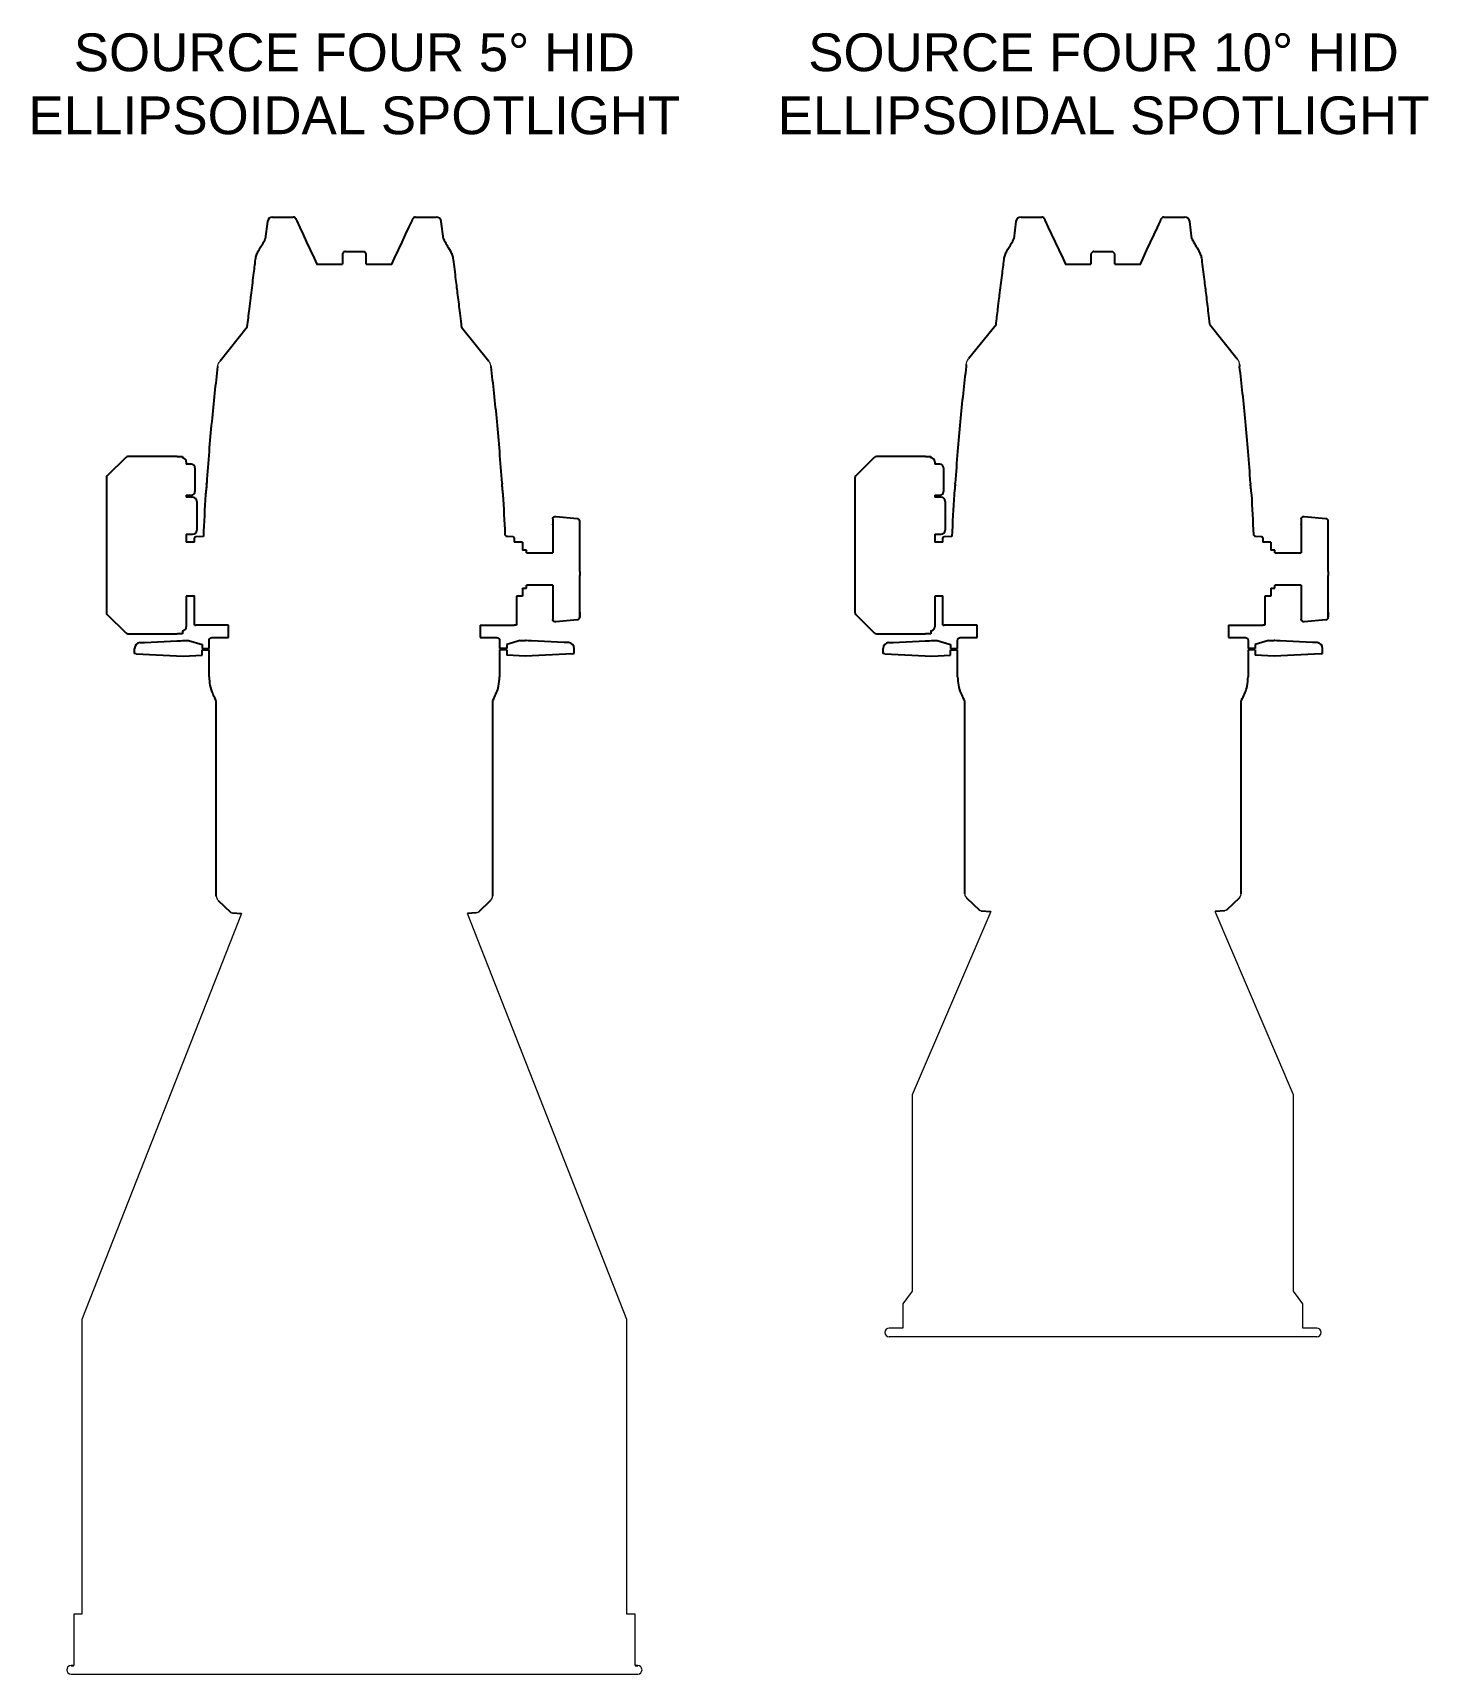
# Model space of a CAD drawing. Header units: inches. Extents: x 0 to 310, y 0 to 246.
# Drawn here: x 62.74 to 95.02, y 91.76 to 129.75 of the extents above; entities that cross this region are included whole.
import ezdxf

# ---------------------------------------------------------------- set-up
doc = ezdxf.new("R2010")
doc.units = ezdxf.units.IN
doc.header["$MEASUREMENT"] = 0
doc.linetypes.add('SLD-Solid', pattern=[0])
doc.layers.add('TEXT', color=1, linetype='Continuous')
doc.styles.add('ARIAL', font='arial.ttf')

msp = doc.modelspace()

# ---------------------------------------------------------------- linework, layer by layer
for p, q in [((68.168, 125.383), (68.118, 124.979)), ((68.287, 125.488), (68.765, 125.488)), ((71.591, 125.488), (72.069, 125.488)), ((72.237, 124.979), (72.188, 125.383)), ((85.486, 125.383), (85.436, 124.979)), ((85.605, 125.488), (86.083, 125.488)), ((88.909, 125.488), (89.386, 125.488)), ((89.555, 124.979), (89.506, 125.383)), ((69.953, 124.688), (69.903, 124.638)), ((69.903, 124.638), (69.903, 124.4)), ((69.97, 124.688), (69.953, 124.688)), ((69.953, 124.688), (69.953, 124.688)), ((69.97, 124.688), (70.403, 124.688)), ((70.453, 124.638), (70.403, 124.688)), ((70.453, 124.4), (70.453, 124.638)), ((87.271, 124.688), (87.221, 124.638)), ((87.221, 124.638), (87.221, 124.4)), ((87.288, 124.688), (87.271, 124.688)), ((87.288, 124.688), (87.721, 124.688)), ((87.771, 124.638), (87.721, 124.688)), ((87.771, 124.4), (87.771, 124.638)), ((67.699, 122.935), (67.071, 122.154)), ((67.699, 122.935), (67.7, 122.945)), ((72.658, 122.937), (73.288, 122.154)), ((85.024, 122.996), (84.389, 122.206)), ((89.967, 123), (90.606, 122.206)), ((84.335, 122.078), (84.333, 122.028)), ((90.66, 122.078), (90.659, 122.028)), ((64.888, 119.923), (64.46, 119.495)), ((66.075, 119.943), (64.937, 119.943)), ((66.075, 119.943), (66.2, 119.943)), ((66.2, 119.943), (66.2, 119.913)), ((66.29, 119.823), (66.29, 119.766)), ((66.41, 119.766), (66.29, 119.766)), ((66.49, 119.686), (66.49, 119.568)), ((82.206, 119.923), (81.778, 119.495)), ((83.393, 119.943), (82.255, 119.943)), ((83.393, 119.943), (83.518, 119.943)), ((83.518, 119.943), (83.518, 119.913)), ((83.608, 119.823), (83.608, 119.766)), ((83.728, 119.766), (83.608, 119.766)), ((83.808, 119.686), (83.808, 119.568)), ((64.44, 119.446), (64.44, 116.341)), ((66.49, 119.568), (66.49, 119.253)), ((66.76, 119.308), (66.762, 119.327)), ((73.594, 119.327), (73.596, 119.308)), ((81.758, 119.446), (81.758, 116.341)), ((83.808, 119.568), (83.808, 119.253)), ((84.078, 119.308), (84.079, 119.327)), ((90.912, 119.327), (90.913, 119.308)), ((66.29, 119.051), (66.41, 119.051)), ((66.29, 119.051), (66.29, 119.003)), ((66.434, 119.003), (66.29, 119.003)), ((66.49, 119.253), (66.49, 119.131)), ((83.608, 119.051), (83.728, 119.051)), ((83.608, 119.051), (83.608, 119.003)), ((83.752, 119.003), (83.608, 119.003)), ((83.808, 119.253), (83.808, 119.131)), ((66.53, 118.907), (66.53, 118.768)), ((66.53, 118.768), (66.53, 118.39)), ((74.837, 118.557), (75.337, 118.506)), ((83.848, 118.907), (83.848, 118.768)), ((83.848, 118.768), (83.848, 118.39)), ((92.155, 118.557), (92.655, 118.506)), ((66.53, 118.39), (66.53, 118.241)), ((74.769, 118.503), (74.769, 118.365)), ((74.769, 118.365), (74.769, 117.713)), ((75.394, 118.339), (75.394, 118.448)), ((75.394, 117.283), (75.394, 118.339)), ((83.848, 118.39), (83.848, 118.241)), ((92.087, 118.503), (92.087, 118.365)), ((92.087, 118.365), (92.087, 117.713)), ((92.712, 118.339), (92.712, 118.448)), ((92.712, 117.283), (92.712, 118.339)), ((66.29, 118.145), (66.434, 118.145)), ((66.29, 118.145), (66.29, 117.963)), ((66.29, 118.021), (66.29, 118.021)), ((66.29, 118.021), (66.29, 117.963)), ((66.478, 117.963), (66.29, 117.963)), ((66.686, 118.092), (66.507, 118.089)), ((73.848, 118.089), (73.72, 118.091)), ((73.878, 118.059), (73.878, 117.963)), ((74.066, 117.963), (73.878, 117.963)), ((74.066, 117.963), (74.066, 117.776)), ((74.144, 117.776), (74.066, 117.776)), ((74.16, 117.776), (74.144, 117.776)), ((74.16, 117.713), (74.16, 117.776)), ((83.608, 118.145), (83.752, 118.145)), ((83.608, 118.145), (83.608, 117.963)), ((83.608, 118.021), (83.608, 118.021)), ((83.608, 118.021), (83.608, 117.963)), ((83.796, 117.963), (83.608, 117.963)), ((84.003, 118.092), (83.825, 118.089)), ((91.166, 118.089), (91.038, 118.091)), ((91.196, 118.059), (91.196, 117.963)), ((91.384, 117.963), (91.196, 117.963)), ((91.384, 117.963), (91.384, 117.776)), ((91.462, 117.776), (91.384, 117.776)), ((91.478, 117.776), (91.462, 117.776)), ((91.478, 117.713), (91.478, 117.776)), ((74.16, 117.713), (74.769, 117.713)), ((91.478, 117.713), (92.087, 117.713)), ((75.394, 117.283), (75.394, 117.192)), ((75.394, 116.229), (75.394, 117.192)), ((92.712, 117.283), (92.712, 117.192)), ((92.712, 116.229), (92.712, 117.192)), ((66.29, 116.713), (66.29, 116.003)), ((66.478, 116.713), (66.29, 116.713)), ((66.478, 116.038), (66.478, 116.713)), ((74.066, 116.713), (73.926, 116.713)), ((73.926, 116.713), (73.926, 116.038)), ((74.066, 116.901), (74.144, 116.901)), ((74.066, 116.901), (74.066, 116.713)), ((74.144, 116.901), (74.16, 116.901)), ((74.144, 116.901), (74.144, 116.901)), ((74.16, 116.901), (74.16, 116.963)), ((74.769, 116.963), (74.16, 116.963)), ((74.769, 116.963), (74.769, 116.174)), ((83.608, 116.713), (83.608, 116.003)), ((83.796, 116.713), (83.608, 116.713)), ((83.796, 116.038), (83.796, 116.713)), ((91.384, 116.713), (91.244, 116.713)), ((91.244, 116.713), (91.244, 116.038)), ((91.384, 116.901), (91.462, 116.901)), ((91.384, 116.901), (91.384, 116.713)), ((91.462, 116.901), (91.478, 116.901)), ((91.462, 116.901), (91.462, 116.901)), ((91.478, 116.901), (91.478, 116.963)), ((92.087, 116.963), (91.478, 116.963)), ((92.087, 116.963), (92.087, 116.174)), ((64.46, 116.291), (64.888, 115.864)), ((75.394, 116.338), (75.394, 116.229)), ((81.778, 116.291), (82.206, 115.864)), ((92.712, 116.338), (92.712, 116.229)), ((66.2, 115.913), (66.2, 115.843)), ((66.478, 116.038), (66.507, 116.038)), ((67.268, 116.038), (66.507, 116.038)), ((67.268, 115.753), (67.268, 116.038)), ((73.088, 116.038), (73.878, 116.038)), ((73.088, 116.038), (73.088, 115.753)), ((73.926, 116.038), (73.878, 116.038)), ((75.338, 116.167), (74.837, 116.119)), ((83.518, 115.913), (83.518, 115.843)), ((83.796, 116.038), (83.825, 116.038)), ((84.586, 116.038), (83.825, 116.038)), ((84.586, 115.753), (84.586, 116.038)), ((90.406, 116.038), (91.196, 116.038)), ((90.406, 116.038), (90.406, 115.753)), ((91.244, 116.038), (91.196, 116.038)), ((92.656, 116.167), (92.155, 116.119)), ((64.937, 115.843), (66.075, 115.843)), ((65.093, 115.383), (65.093, 115.502)), ((65.221, 115.637), (65.325, 115.642)), ((65.325, 115.642), (66.077, 115.682)), ((66.2, 115.843), (66.075, 115.843)), ((66.343, 115.688), (66.653, 115.595)), ((66.653, 115.595), (66.653, 115.502)), ((66.653, 115.502), (66.818, 115.502)), ((66.818, 115.502), (66.818, 115.691)), ((66.877, 115.753), (67.268, 115.753)), ((73.088, 115.753), (73.479, 115.753)), ((73.538, 115.691), (73.538, 115.502)), ((73.703, 115.502), (73.538, 115.502)), ((74.013, 115.688), (73.703, 115.595)), ((73.703, 115.595), (73.703, 115.502)), ((75.031, 115.642), (74.279, 115.682)), ((75.135, 115.637), (75.031, 115.642)), ((75.263, 115.383), (75.263, 115.502)), ((82.255, 115.843), (83.393, 115.843)), ((82.411, 115.383), (82.411, 115.502)), ((82.539, 115.637), (82.643, 115.642)), ((82.643, 115.642), (83.394, 115.682)), ((83.518, 115.843), (83.393, 115.843)), ((83.661, 115.688), (83.971, 115.595)), ((83.971, 115.595), (83.971, 115.502)), ((83.971, 115.502), (84.136, 115.502)), ((84.136, 115.502), (84.136, 115.691)), ((84.195, 115.753), (84.586, 115.753)), ((90.406, 115.753), (90.797, 115.753)), ((90.856, 115.691), (90.856, 115.502)), ((91.021, 115.502), (90.856, 115.502)), ((91.331, 115.688), (91.021, 115.595)), ((91.021, 115.595), (91.021, 115.502)), ((92.349, 115.642), (91.597, 115.682)), ((92.453, 115.637), (92.349, 115.642)), ((92.581, 115.383), (92.581, 115.502)), ((65.13, 115.381), (65.093, 115.383)), ((65.13, 115.381), (66.217, 115.324)), ((66.217, 115.324), (66.653, 115.349)), ((66.653, 115.472), (66.818, 115.472)), ((66.653, 115.349), (66.653, 115.472)), ((66.818, 114.844), (66.818, 115.472)), ((73.703, 115.472), (73.538, 115.472)), ((73.538, 115.472), (73.538, 114.844)), ((73.703, 115.472), (73.703, 115.349)), ((74.139, 115.324), (73.703, 115.349)), ((75.226, 115.381), (74.139, 115.324)), ((75.226, 115.381), (75.263, 115.383)), ((82.448, 115.381), (82.411, 115.383)), ((82.448, 115.381), (83.535, 115.324)), ((83.535, 115.324), (83.971, 115.349)), ((83.971, 115.472), (84.136, 115.472)), ((83.971, 115.349), (83.971, 115.472)), ((84.136, 114.844), (84.136, 115.472)), ((91.021, 115.472), (90.856, 115.472)), ((90.856, 115.472), (90.856, 114.844)), ((91.021, 115.472), (91.021, 115.349)), ((91.457, 115.324), (91.021, 115.349)), ((92.544, 115.381), (91.457, 115.324)), ((92.544, 115.381), (92.581, 115.383)), ((66.975, 114.305), (66.952, 114.344)), ((66.984, 109.768), (66.983, 114.274)), ((73.373, 114.274), (73.374, 109.768)), ((73.404, 114.344), (73.381, 114.305)), ((84.293, 114.305), (84.27, 114.344)), ((84.301, 109.819), (84.301, 114.274)), ((90.691, 114.274), (90.691, 109.819)), ((90.722, 114.344), (90.699, 114.305)), ((67.021, 109.679), (67.32, 109.391)), ((73.338, 109.679), (73.039, 109.391)), ((84.339, 109.731), (84.638, 109.443)), ((84.68, 109.432), (84.901, 109.417)), ((90.315, 109.432), (90.092, 109.417)), ((90.656, 109.731), (90.357, 109.443)), ((67.362, 109.38), (67.564, 109.367)), ((72.997, 109.38), (72.793, 109.367)), ((63.623, 91.961), (63.684, 91.961)), ((76.673, 91.961), (76.733, 91.961))]:
    msp.add_line(p, q)
at = {"linetype": 'SLD-Solid', "lineweight": 15}
for p, q in [((84.901, 109.417), (83.082, 105.17)), ((91.91, 105.17), (90.092, 109.417)), ((67.564, 109.367), (63.872, 99.968)), ((76.485, 99.968), (72.793, 109.367)), ((83.082, 105.17), (83.082, 100.627)), ((91.91, 100.627), (91.91, 105.17)), ((83.082, 100.627), (82.87, 100.334)), ((82.87, 100.334), (82.87, 99.772)), ((92.123, 100.334), (91.91, 100.627)), ((92.123, 99.772), (92.123, 100.334)), ((63.872, 99.968), (63.872, 93.15)), ((76.485, 93.15), (76.485, 99.968)), ((82.87, 99.772), (82.549, 99.772)), ((92.443, 99.572), (82.549, 99.572)), ((92.443, 99.772), (92.123, 99.772)), ((63.684, 93.15), (63.684, 91.961)), ((63.872, 93.15), (63.684, 93.15)), ((76.673, 93.15), (76.485, 93.15)), ((76.673, 91.961), (76.673, 93.15)), ((63.623, 91.761), (76.733, 91.761))]:
    msp.add_line(p, q, dxfattribs=at)
at = {"flags": 128}
for points in [[(68.844, 125.401), (68.916, 125.247), (68.992, 125.082), (69.073, 124.908), (69.159, 124.725), (69.249, 124.533), (69.31, 124.4), (69.903, 124.4)], [(70.453, 124.4), (71.046, 124.4), (71.107, 124.533), (71.197, 124.725), (71.282, 124.908), (71.364, 125.082), (71.44, 125.247), (71.512, 125.401)], [(86.161, 125.401), (86.233, 125.247), (86.31, 125.082), (86.391, 124.908), (86.477, 124.725), (86.566, 124.533), (86.628, 124.4), (87.221, 124.4)], [(87.771, 124.4), (88.363, 124.4), (88.425, 124.533), (88.515, 124.725), (88.6, 124.908), (88.681, 125.082), (88.758, 125.247), (88.83, 125.401)], [(72.671, 122.909), (72.671, 122.909), (72.671, 122.909)], [(66.76, 119.308), (66.76, 119.309), (66.76, 119.309)], [(66.762, 119.327), (66.762, 119.327), (66.762, 119.327)], [(73.594, 119.327), (73.594, 119.327), (73.594, 119.327)], [(73.595, 119.309), (73.596, 119.309), (73.596, 119.308)], [(84.078, 119.308), (84.078, 119.309), (84.078, 119.309)], [(84.08, 119.327), (84.079, 119.327), (84.079, 119.327)], [(90.912, 119.327), (90.912, 119.327), (90.912, 119.327)], [(90.913, 119.309), (90.913, 119.309), (90.913, 119.308)], [(66.077, 115.682), (66.076, 115.682), (66.089, 115.682), (66.117, 115.682), (66.156, 115.682), (66.202, 115.684), (66.218, 115.685)], [(74.279, 115.682), (74.28, 115.682), (74.267, 115.682), (74.239, 115.682), (74.2, 115.682), (74.154, 115.684), (74.138, 115.685)], [(83.394, 115.682), (83.393, 115.682), (83.407, 115.682), (83.434, 115.682), (83.474, 115.682), (83.52, 115.684), (83.536, 115.685)], [(91.597, 115.682), (91.598, 115.682), (91.585, 115.682), (91.557, 115.682), (91.518, 115.682), (91.472, 115.684), (91.456, 115.685)]]:
    msp.add_lwpolyline(points, dxfattribs=at)
for centre, radius, start, end in [((68.287, 125.368), 0.12, 90, 173), ((68.765, 125.428), 0.06, 25, 90), ((71.591, 125.428), 0.06, 90, 155), ((72.069, 125.368), 0.12, 7, 90), ((85.605, 125.368), 0.12, 90, 173), ((86.083, 125.428), 0.06, 25, 90), ((88.909, 125.428), 0.06, 90, 155), ((89.386, 125.368), 0.12, 7, 90), ((64.937, 119.873), 0.07, 90, 135), ((66.2, 119.823), 0.09, 0, 90), ((66.41, 119.686), 0.08, 0, 90), ((82.255, 119.873), 0.07, 90, 135), ((83.518, 119.823), 0.09, 0, 90), ((83.728, 119.686), 0.08, 0, 90), ((64.51, 119.446), 0.07, 135, 180), ((81.828, 119.446), 0.07, 135, 180), ((66.41, 119.131), 0.08, 270, 0), ((66.434, 118.907), 0.096, 0, 90), ((117.304, 116.038), 50.66, 176.5747, 177.6767), ((23.052, 116.038), 50.66, 2.3792, 3.4253), ((83.728, 119.131), 0.08, 270, 0), ((83.752, 118.907), 0.096, 0, 90), ((134.622, 116.038), 50.66, 176.5747, 177.6767), ((40.37, 116.038), 50.66, 2.3792, 3.4253), ((66.434, 118.241), 0.096, 270, 0), ((75.334, 118.446), 0.0599, 2.0026, 87.328), ((83.752, 118.241), 0.096, 270, 0), ((92.652, 118.446), 0.0599, 2.0026, 87.328), ((66.508, 118.059), 0.03, 91, 180), ((73.848, 118.059), 0.03, 0, 89), ((83.826, 118.059), 0.03, 91, 180), ((91.166, 118.059), 0.03, 0, 89), ((64.51, 116.341), 0.07, 180, 225), ((81.828, 116.341), 0.07, 180, 225), ((66.2, 116.003), 0.09, 270, 0), ((75.331, 116.229), 0.0625, 275.9235, 360), ((83.518, 116.003), 0.09, 270, 0), ((92.649, 116.229), 0.0625, 275.9235, 360), ((64.937, 115.913), 0.07, 225, 270), ((65.228, 115.502), 0.135, 93, 180), ((66.218, 117.92), 2.236, 270.003, 273.203), ((74.138, 117.92), 2.236, 266.797, 269.997), ((75.128, 115.502), 0.135, 0, 87), ((82.255, 115.913), 0.07, 225, 270), ((82.546, 115.502), 0.135, 93, 180), ((83.536, 117.92), 2.236, 270.003, 273.203), ((91.456, 117.92), 2.236, 266.797, 269.997), ((92.445, 115.502), 0.135, 0, 87)]:
    msp.add_arc(centre, radius, start, end)
at = {"lineweight": 15}
for centre, start, end in [((84.427, 109.819), 179.9996, 225.0011), ((84.427, 109.819), 179.9996, 225.0012), ((90.567, 109.819), 314.9989, 0.0004), ((90.567, 109.819), 314.9988, 0.0004), ((67.109, 109.768), 179.9996, 225.0011), ((67.109, 109.768), 179.9996, 225.0012), ((73.249, 109.768), 314.9989, 0.0004), ((73.249, 109.768), 314.9988, 0.0004)]:
    msp.add_arc(centre, 0.125, start, end, dxfattribs=at)
at = {"linetype": 'SLD-Solid', "lineweight": 15}
for centre, start, end in [((82.549, 99.672), 90, 270), ((92.443, 99.672), 270, 90), ((63.623, 91.861), 90, 270), ((76.733, 91.861), 270, 90)]:
    msp.add_arc(centre, 0.1, start, end, dxfattribs=at)
at = {"extrusion": (0, 0, -1)}
for centre, major_axis, ratio, start_param, end_param in [((74.831, 118.5), (-0.0599, 0.0195), 0.917041, 6.198868, 7.650807), ((92.149, 118.5), (-0.0599, 0.0195), 0.917041, 6.198868, 7.650807), ((74.831, 118.503), (-0.0625, 0.0013), 0.921914, 6.263735, 6.469858), ((74.831, 118.365), (-0.0625, -0.0015), 0.932153, 0.022517, 0.22864), ((92.149, 118.503), (-0.0625, 0.0013), 0.921914, 6.263735, 6.469858), ((92.149, 118.365), (-0.0625, -0.0015), 0.932153, 0.022517, 0.22864), ((74.831, 116.174), (-0.0625, -0.0013), 0.921914, 6.096512, 6.302636), ((74.831, 116.177), (-0.0599, -0.0195), 0.917041, 4.915564, 6.367503), ((92.149, 116.174), (-0.0625, -0.0013), 0.921914, 6.096512, 6.302636), ((92.149, 116.177), (-0.0599, -0.0195), 0.917041, 4.915564, 6.367503)]:
    msp.add_ellipse(centre, major_axis=major_axis, ratio=ratio, start_param=start_param, end_param=end_param, dxfattribs=at)
for points, knots in [([(68.819, 125.454), (68.82, 125.452), (68.821, 125.449), (68.83, 125.43), (68.84, 125.41), (68.844, 125.401)], [0, 0, 0, 0, 0.351629, 0.714776, 1, 1, 1, 1]), ([(71.512, 125.401), (71.516, 125.408), (71.524, 125.427), (71.533, 125.445), (71.537, 125.453), (71.537, 125.454), (71.537, 125.454)], [0, 0, 0, 0, 0.23048, 0.568581, 0.916913, 1, 1, 1, 1]), ([(86.137, 125.454), (86.138, 125.452), (86.139, 125.449), (86.148, 125.43), (86.157, 125.41), (86.161, 125.401)], [0, 0, 0, 0, 0.351631, 0.714779, 1, 1, 1, 1]), ([(88.83, 125.401), (88.833, 125.408), (88.842, 125.427), (88.851, 125.445), (88.854, 125.453), (88.855, 125.454), (88.855, 125.454)], [0, 0, 0, 0, 0.230481, 0.56858, 0.916913, 1, 1, 1, 1]), ([(67.892, 124.507), (67.898, 124.54), (67.909, 124.606), (67.94, 124.666), (67.955, 124.696)], [0, 0, 0, 0, 0.499957, 1, 1, 1, 1]), ([(67.955, 124.696), (67.992, 124.759), (68.046, 124.854), (68.101, 124.948), (68.118, 124.979)], [0, 0, 0, 0, 0.5600031, 0.8326974, 0.8326974, 0.8326974, 0.8326974]), ([(72.237, 124.979), (72.263, 124.934), (72.318, 124.84), (72.372, 124.746), (72.401, 124.696)], [0.1673034, 0.1673034, 0.1673034, 0.1673034, 0.5600131, 1, 1, 1, 1]), ([(72.401, 124.696), (72.416, 124.666), (72.447, 124.606), (72.458, 124.54), (72.464, 124.507)], [0, 0, 0, 0, 0.500043, 1, 1, 1, 1]), ([(85.21, 124.507), (85.216, 124.54), (85.227, 124.606), (85.258, 124.666), (85.273, 124.696)], [0, 0, 0, 0, 0.4999583, 1, 1, 1, 1]), ([(85.273, 124.696), (85.31, 124.759), (85.364, 124.854), (85.418, 124.948), (85.436, 124.979)], [0, 0, 0, 0, 0.5600031, 0.8326979, 0.8326979, 0.8326979, 0.8326979]), ([(89.555, 124.979), (89.581, 124.934), (89.635, 124.84), (89.69, 124.746), (89.719, 124.696)], [0.1673038, 0.1673038, 0.1673038, 0.1673038, 0.5600144, 1, 1, 1, 1]), ([(89.719, 124.696), (89.734, 124.666), (89.764, 124.606), (89.776, 124.54), (89.782, 124.507)], [0, 0, 0, 0, 0.5000417, 1, 1, 1, 1]), ([(67.79, 123.678), (67.809, 123.832), (67.843, 124.109), (67.877, 124.385), (67.892, 124.507)], [0, 0, 0, 0, 0.560059, 1, 1, 1, 1]), ([(72.464, 124.507), (72.483, 124.352), (72.517, 124.076), (72.551, 123.799), (72.566, 123.678)], [0, 0, 0, 0, 0.559941, 1, 1, 1, 1]), ([(85.108, 123.678), (85.127, 123.832), (85.161, 124.109), (85.195, 124.385), (85.21, 124.507)], [0, 0, 0, 0, 0.560059, 1, 1, 1, 1]), ([(89.782, 124.507), (89.801, 124.352), (89.835, 124.076), (89.869, 123.799), (89.884, 123.678)], [0, 0, 0, 0, 0.559941, 1, 1, 1, 1]), ([(67.7, 122.945), (67.7, 122.946), (67.717, 123.083), (67.745, 123.306), (67.774, 123.548), (67.787, 123.655), (67.79, 123.677), (67.79, 123.678)], [0, 0, 0, 0, 0.002274, 0.563506, 0.91051, 0.997261, 1, 1, 1, 1]), ([(72.566, 123.678), (72.566, 123.677), (72.583, 123.539), (72.61, 123.317), (72.64, 123.074), (72.653, 122.968), (72.656, 122.946), (72.656, 122.945)], [0, 0, 0, 0, 0.002739, 0.563972, 0.910976, 0.997726, 1, 1, 1, 1]), ([(85.024, 122.996), (85.039, 123.117), (85.064, 123.322), (85.092, 123.548), (85.105, 123.655), (85.108, 123.677), (85.108, 123.678)], [0.0692195, 0.0692195, 0.0692195, 0.0692195, 0.5635063, 0.9105097, 0.9972608, 1, 1, 1, 1]), ([(89.884, 123.678), (89.884, 123.677), (89.901, 123.539), (89.928, 123.317), (89.955, 123.092), (89.966, 123.004), (89.967, 123)], [0, 0, 0, 0, 0.0027392, 0.5639714, 0.910975, 0.9250082, 0.9250082, 0.9250082, 0.9250082]), ([(72.656, 122.945), (72.656, 122.944), (72.656, 122.942), (72.656, 122.939), (72.657, 122.938)], [0, 0, 0, 0, 0.560052, 1, 1, 1, 1]), ([(72.671, 122.909), (72.671, 122.909), (72.671, 122.909), (72.671, 122.909), (72.671, 122.909), (72.671, 122.909), (72.671, 122.909), (72.671, 122.909), (72.671, 122.909), (72.671, 122.909), (72.671, 122.909), (72.671, 122.909), (72.671, 122.909), (72.671, 122.909), (72.671, 122.909)], [0, 0, 0, 0, 0.156108, 0.22009, 0.277027, 0.329475, 0.381608, 0.436318, 0.497329, 0.61508, 0.669958, 0.725281, 0.84818, 1, 1, 1, 1]), ([(67.015, 122.028), (66.991, 121.821), (66.941, 121.397), (66.874, 120.74), (66.812, 120.047), (66.779, 119.571), (66.762, 119.327)], [0, 0, 0, 0, 0.22962, 0.472827, 0.72962, 1, 1, 1, 1]), ([(73.594, 119.327), (73.577, 119.571), (73.543, 120.047), (73.482, 120.74), (73.415, 121.397), (73.365, 121.821), (73.341, 122.028)], [0, 0, 0, 0, 0.27038, 0.527173, 0.77038, 1, 1, 1, 1]), ([(84.333, 122.028), (84.308, 121.821), (84.258, 121.397), (84.192, 120.74), (84.13, 120.047), (84.097, 119.571), (84.079, 119.327)], [0, 0, 0, 0, 0.22962, 0.472827, 0.72962, 1, 1, 1, 1]), ([(90.912, 119.327), (90.895, 119.571), (90.861, 120.047), (90.799, 120.74), (90.733, 121.397), (90.683, 121.821), (90.659, 122.028)], [0, 0, 0, 0, 0.27038, 0.527173, 0.77038, 1, 1, 1, 1]), ([(66.76, 119.308), (66.758, 119.276), (66.752, 119.21), (66.743, 119.13), (66.736, 119.076), (66.735, 119.069), (66.734, 119.065)], [0, 0, 0, 0, 0.250566, 0.500351, 0.750175, 1, 1, 1, 1]), ([(73.621, 119.065), (73.621, 119.069), (73.62, 119.076), (73.613, 119.131), (73.604, 119.21), (73.598, 119.276), (73.596, 119.308)], [0, 0, 0, 0, 0.24993, 0.499886, 0.749919, 1, 1, 1, 1]), ([(84.078, 119.308), (84.075, 119.276), (84.07, 119.21), (84.061, 119.13), (84.054, 119.076), (84.053, 119.069), (84.052, 119.065)], [0, 0, 0, 0, 0.250566, 0.500351, 0.750175, 1, 1, 1, 1]), ([(90.939, 119.065), (90.939, 119.069), (90.938, 119.076), (90.931, 119.131), (90.921, 119.21), (90.916, 119.276), (90.913, 119.308)], [0, 0, 0, 0, 0.24993, 0.499886, 0.749919, 1, 1, 1, 1]), ([(73.621, 119.065), (73.621, 119.068), (73.621, 119.07), (73.62, 119.073), (73.62, 119.073)], [0, 0, 0, 0, 0.942991, 1, 1, 1, 1]), ([(90.939, 119.065), (90.939, 119.068), (90.939, 119.07), (90.938, 119.073), (90.938, 119.073)], [0, 0, 0, 0, 0.942991, 1, 1, 1, 1]), ([(66.478, 117.963), (66.478, 117.967), (66.478, 117.992), (66.478, 118.022), (66.478, 118.053), (66.478, 118.057), (66.478, 118.059)], [0, 0, 0, 0, 0.053742, 0.36211, 0.67887, 1, 1, 1, 1]), ([(73.72, 118.091), (73.713, 118.092), (73.7, 118.094), (73.683, 118.105), (73.671, 118.122), (73.669, 118.135), (73.668, 118.141)], [0, 0, 0, 0, 0.240853, 0.499999, 0.759144, 1, 1, 1, 1]), ([(83.796, 117.963), (83.796, 117.967), (83.796, 117.992), (83.796, 118.022), (83.796, 118.053), (83.796, 118.057), (83.796, 118.059)], [0, 0, 0, 0, 0.053742, 0.36211, 0.67887, 1, 1, 1, 1]), ([(91.038, 118.091), (91.031, 118.092), (91.018, 118.094), (91.001, 118.105), (90.989, 118.122), (90.987, 118.135), (90.986, 118.141)], [0, 0, 0, 0, 0.240853, 0.499999, 0.759144, 1, 1, 1, 1]), ([(66.478, 116.664), (66.478, 116.669), (66.478, 116.68), (66.478, 116.694), (66.478, 116.707), (66.478, 116.713), (66.478, 116.716)], [0, 0, 0, 0, 0.2499898, 0.4998146, 0.7501668, 1, 1, 1, 1]), ([(83.796, 116.664), (83.796, 116.669), (83.796, 116.68), (83.796, 116.694), (83.796, 116.707), (83.796, 116.713), (83.796, 116.716)], [0, 0, 0, 0, 0.2499898, 0.4998146, 0.7501668, 1, 1, 1, 1]), ([(66.818, 115.691), (66.819, 115.698), (66.82, 115.712), (66.831, 115.73), (66.847, 115.744), (66.863, 115.751), (66.873, 115.752), (66.877, 115.753)], [0, 0, 0, 0, 0.222089, 0.444177, 0.666267, 0.888362, 1, 1, 1, 1]), ([(73.479, 115.753), (73.486, 115.752), (73.5, 115.75), (73.518, 115.738), (73.531, 115.722), (73.537, 115.705), (73.538, 115.694), (73.538, 115.691)], [0, 0, 0, 0, 0.222099, 0.444197, 0.666294, 0.888387, 1, 1, 1, 1]), ([(84.136, 115.691), (84.137, 115.698), (84.138, 115.712), (84.149, 115.73), (84.164, 115.744), (84.181, 115.751), (84.191, 115.752), (84.195, 115.753)], [0, 0, 0, 0, 0.222089, 0.444177, 0.666267, 0.888362, 1, 1, 1, 1]), ([(90.797, 115.753), (90.804, 115.752), (90.818, 115.75), (90.836, 115.738), (90.849, 115.722), (90.855, 115.705), (90.856, 115.694), (90.856, 115.691)], [0, 0, 0, 0, 0.222099, 0.444197, 0.666294, 0.888387, 1, 1, 1, 1]), ([(66.818, 114.844), (66.822, 114.779), (66.83, 114.643), (66.883, 114.475), (66.934, 114.379), (66.952, 114.344)], [0, 0, 0, 0, 0.375049, 0.776984, 1, 1, 1, 1]), ([(73.404, 114.344), (73.427, 114.389), (73.474, 114.479), (73.525, 114.647), (73.533, 114.771), (73.538, 114.844)], [0, 0, 0, 0, 0.287513, 0.581796, 1, 1, 1, 1]), ([(84.136, 114.844), (84.14, 114.779), (84.148, 114.643), (84.201, 114.475), (84.252, 114.379), (84.27, 114.344)], [0, 0, 0, 0, 0.375049, 0.776984, 1, 1, 1, 1]), ([(90.722, 114.344), (90.745, 114.389), (90.792, 114.479), (90.843, 114.647), (90.851, 114.771), (90.856, 114.844)], [0, 0, 0, 0, 0.287513, 0.581796, 1, 1, 1, 1]), ([(66.983, 114.274), (66.982, 114.281), (66.981, 114.292), (66.976, 114.301), (66.975, 114.305)], [0, 0, 0, 0, 0.643567, 1, 1, 1, 1]), ([(73.381, 114.305), (73.378, 114.298), (73.374, 114.289), (73.373, 114.278), (73.373, 114.274)], [0, 0, 0, 0, 0.643557, 1, 1, 1, 1]), ([(84.301, 114.274), (84.3, 114.281), (84.299, 114.292), (84.294, 114.301), (84.293, 114.305)], [0, 0, 0, 0, 0.643567, 1, 1, 1, 1]), ([(90.699, 114.305), (90.696, 114.298), (90.691, 114.289), (90.691, 114.278), (90.691, 114.274)], [0, 0, 0, 0, 0.643557, 1, 1, 1, 1])]:
    msp.add_open_spline(points, degree=3, knots=knots)
at = {"lineweight": 15}
for points in [[(67.017, 122.026), (67.02, 122.045), (67.029, 122.091), (67.055, 122.13), (67.071, 122.154)], [(73.342, 122.026), (73.338, 122.045), (73.33, 122.091), (73.304, 122.13), (73.288, 122.154)], [(84.335, 122.078), (84.338, 122.097), (84.346, 122.143), (84.373, 122.182), (84.389, 122.206)], [(90.66, 122.078), (90.656, 122.097), (90.648, 122.143), (90.621, 122.182), (90.606, 122.206)]]:
    msp.add_open_spline(points, degree=3, knots=[0, 0, 0, 0, 0.40422, 1, 1, 1, 1], dxfattribs=at)
for points in [[(84.638, 109.443), (84.68, 109.432)], [(90.357, 109.443), (90.315, 109.432)], [(67.32, 109.391), (67.362, 109.38)], [(73.039, 109.391), (72.997, 109.38)]]:
    msp.add_open_spline(points, degree=1, dxfattribs=at)

# ---------------------------------------------------------------- texts
at = {"layer": 'TEXT', "char_height": 0.875, "width": 22.89072, "attachment_point": 2, "style": 'ARIAL'}
for s, insert in [('SOURCE FOUR 5° HID\\PELLIPSOIDAL SPOTLIGHT', (70.178, 129.738)), ('SOURCE FOUR 10° HID\\PELLIPSOIDAL SPOTLIGHT', (87.511, 129.738))]:
    msp.add_mtext(s, dxfattribs=dict(at, insert=insert))

doc.saveas('drawing.dxf')
